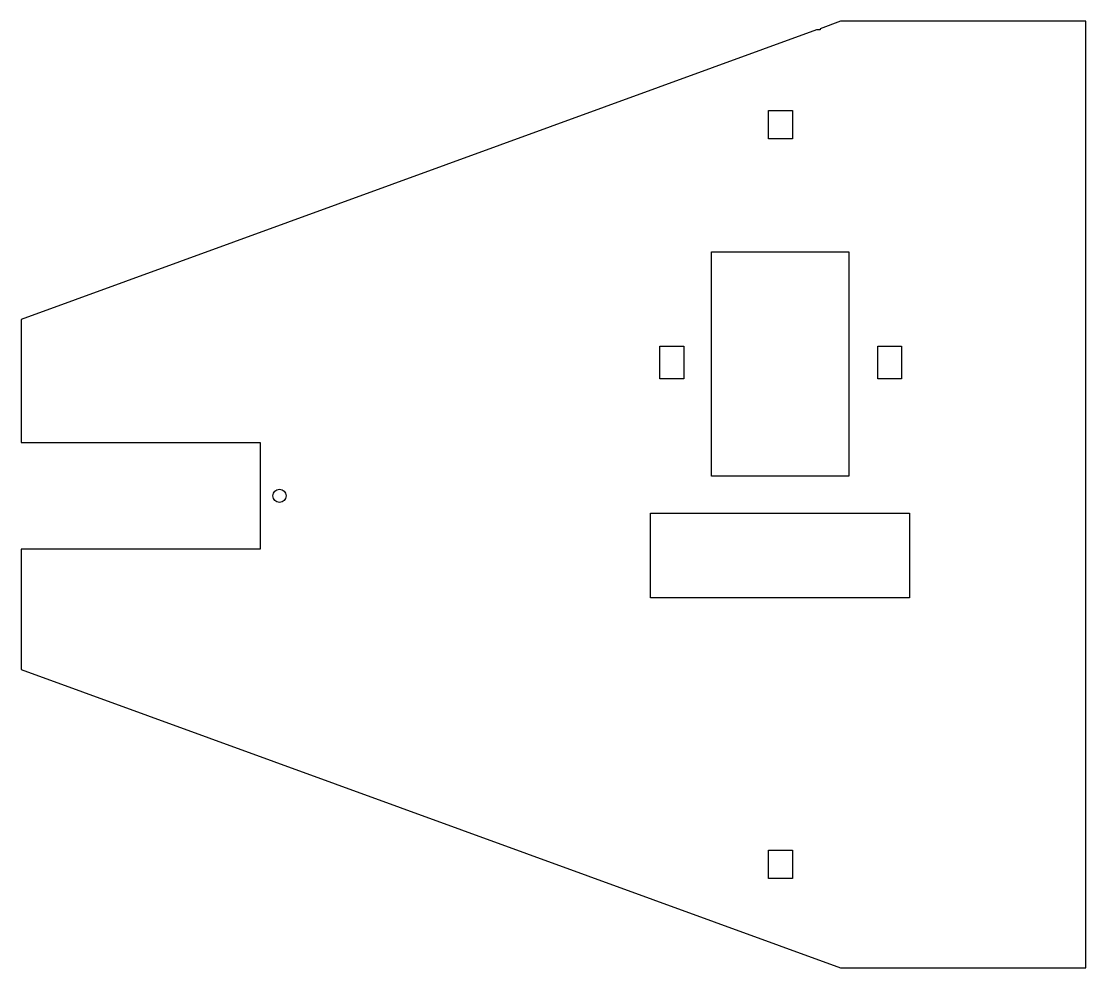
# Model space of a CAD drawing. Header units: millimetres. Extents: x 0 to 122, y -54 to 54.
import ezdxf

# ---------------------------------------------------------------- set-up
doc = ezdxf.new("R2010")
doc.units = ezdxf.units.MM
doc.layers.add('CUTOUTS', color=1, linetype='CONTINUOUS')
doc.layers.add('PERIMETER', color=5, linetype='CONTINUOUS')

msp = doc.modelspace()

# ---------------------------------------------------------------- linework, layer by layer
at = {"layer": 'CUTOUTS'}
for points in [[(85.67, 44.08), (88.42, 44.08), (88.42, 40.83), (85.67, 40.83)], [(94.88, 27.87), (94.88, 2.12), (79.13, 2.12), (79.13, 27.87)], [(75.96, 13.28), (73.21, 13.28), (73.21, 17.03), (75.96, 17.03)], [(100.96, 13.28), (98.21, 13.28), (98.21, 17.03), (100.96, 17.03)], [(101.88, -11.88), (72.13, -11.88), (72.13, -2.13), (101.88, -2.13)], [(85.67, -40.83), (88.42, -40.83), (88.42, -44.08), (85.67, -44.08)]]:
    msp.add_lwpolyline(points, close=True, dxfattribs=at)
msp.add_circle((29.52, -0.15), 0.75, dxfattribs=at)
at = {"layer": 'PERIMETER'}
msp.add_lwpolyline([(93.95, -54.33), (122.09, -54.33), (122.09, 54.33), (93.95, 54.33), (91.59, 53.47), (91.59, 53.33), (91.2, 53.33), (-0.13, 20.09), (-0.13, 5.97), (27.3, 5.97), (27.3, -6.27), (-0.13, -6.27), (-0.13, -20.09)], close=True, dxfattribs=at)

doc.saveas('drawing.dxf')
